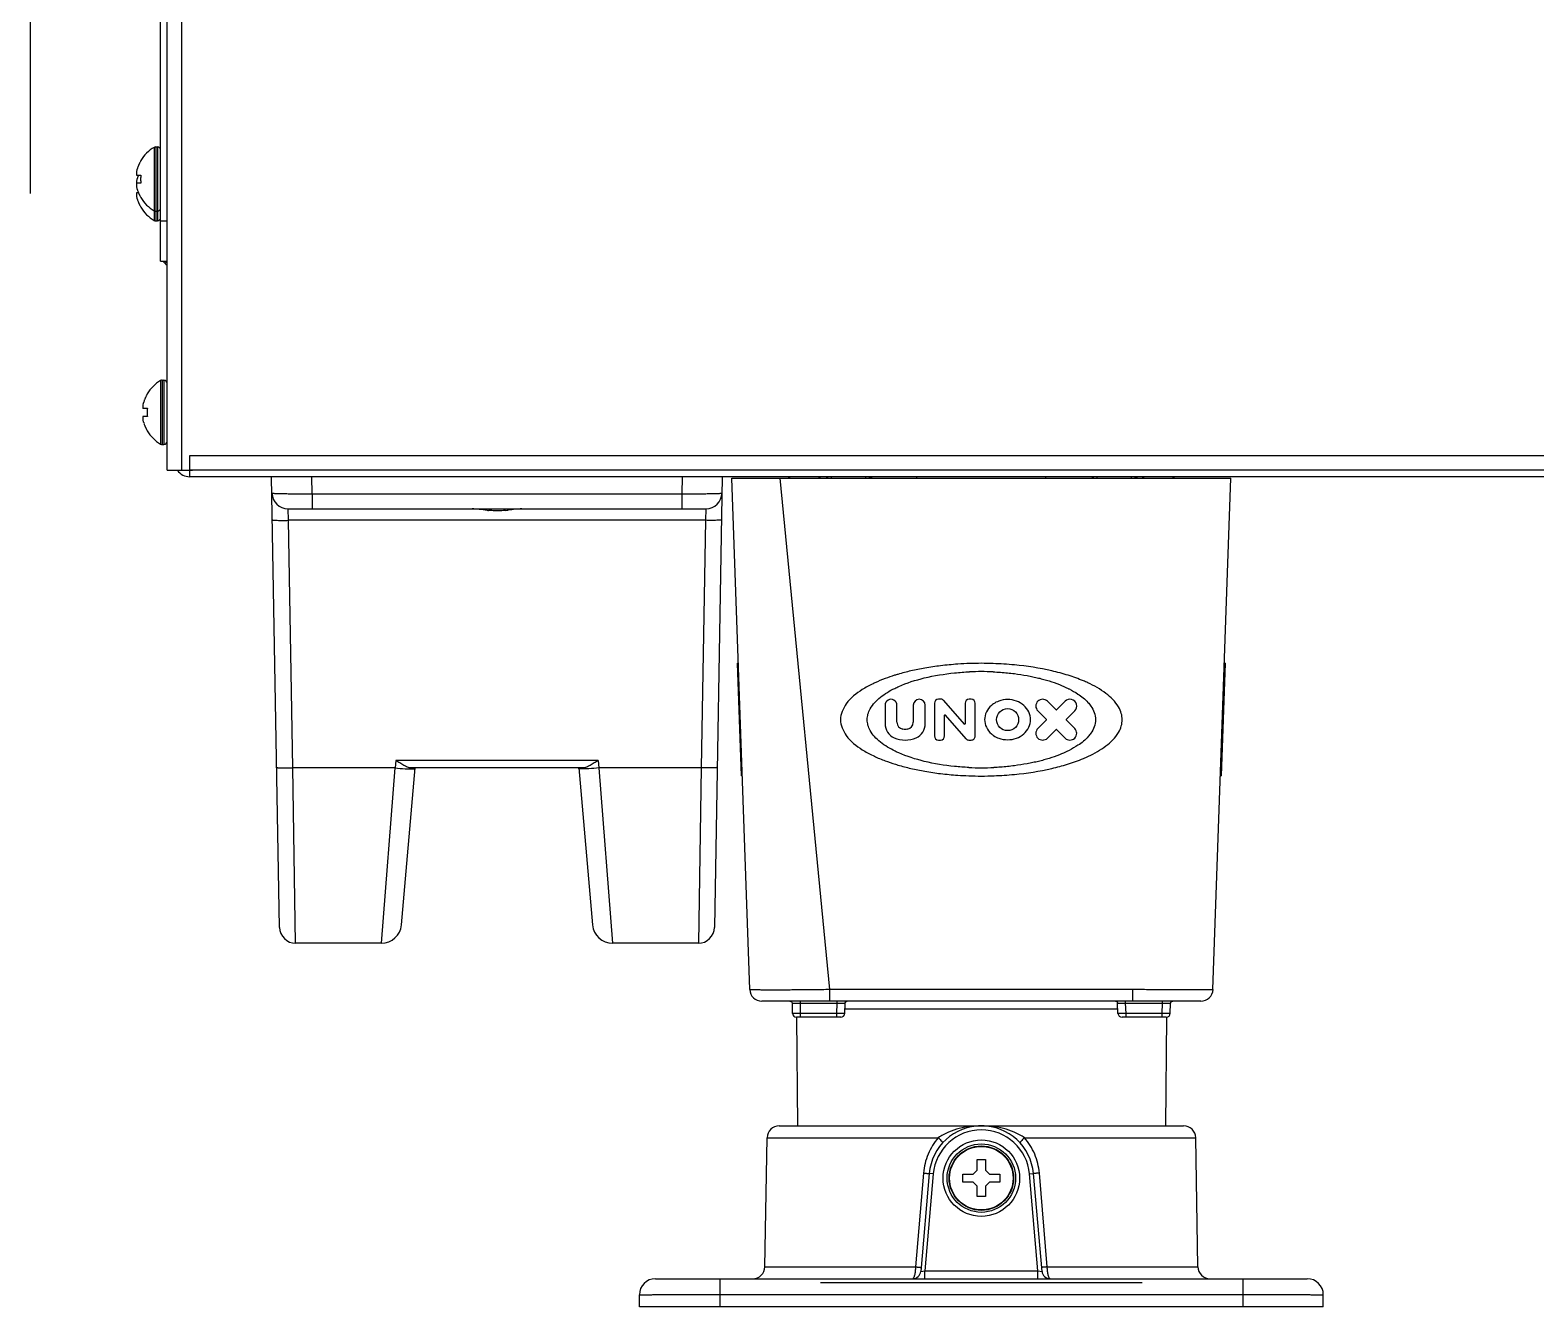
# Model space of a CAD drawing. Header units: millimetres. Extents: x -1538 to 3410, y -1646 to 2016.
# Drawn here: x 1180.1 to 1367.2, y -329.1 to -170.4 of the extents above; entities that cross this region are included whole.
import ezdxf

# ---------------------------------------------------------------- set-up
doc = ezdxf.new("R2010")
doc.units = ezdxf.units.MM
doc.header["$LTSCALE"] = 23.1
doc.layers.get('0').update_dxf_attribs({"linetype": 'CONTINUOUS'})

msp = doc.modelspace()

# ---------------------------------------------------------------- linework, layer by layer
at = {"linetype": 'Continuous'}
for p, q in [((1197.13, -225.14), (1197.13, 575.06)), ((1198.93, 562.41), (1198.93, -225.14)), ((1196.33, -199.14), (1196.33, 0.36)), ((1195.53, -185), (1195.53, -194.09)), ((1195.73, -184.94), (1195.73, -194.14)), ((1195.73, -184.94), (1195.93, -184.94)), ((1195.93, -184.94), (1195.93, -194.14)), ((1193.86, -186.64), (1193.89, -186.64)), ((1193.34, -188.44), (1193.89, -188.44)), ((1193.89, -189.44), (1193.34, -189.44)), ((1193.58, -190.64), (1193.34, -190.64)), ((1193.89, -191.24), (1193.86, -191.24)), ((1193.89, -192.44), (1193.86, -192.44)), ((1195.73, -192.94), (1195.93, -192.94)), ((1195.73, -194.14), (1195.93, -194.14)), ((1196.33, -194.14), (1197.13, -194.14)), ((1196.33, -199.14), (1197.13, -199.14)), ((1197.13, -199.14), (1196.86, -199.42)), ((1196.33, -214), (1196.33, -221.89)), ((1196.53, -213.94), (1196.53, -221.94)), ((1196.53, -213.94), (1196.73, -213.94)), ((1196.73, -213.94), (1196.73, -221.94)), ((1194.66, -215.64), (1194.69, -215.64)), ((1194.14, -217.44), (1194.69, -217.44)), ((1194.69, -218.44), (1194.14, -218.44)), ((1194.69, -220.24), (1194.66, -220.24)), ((1196.53, -221.94), (1196.73, -221.94)), ((1199.93, -223.34), (1199.93, -225.14)), ((1958.33, -223.34), (1199.93, -223.34)), ((1197.13, -225.14), (1199.93, -225.14)), ((1199.93, -225.14), (1199.93, -225.94)), ((1200.28, -225.14), (1199.93, -225.14)), ((1960.13, -225.94), (1199.93, -225.94)), ((1957.99, -225.14), (1200.28, -225.14)), ((1211.11, -281.98), (1210.13, -225.94)), ((1215.17, -228.05), (1215.13, -225.94)), ((1261.14, -225.94), (1261.1, -228.05)), ((1266.13, -225.94), (1265.16, -281.98)), ((1267.33, -226.14), (1329.33, -226.14)), ((1269.55, -289.7), (1267.33, -226.14)), ((1279.48, -289.7), (1273.34, -226.14)), ((1290.33, -226.14), (1290.33, -225.94)), ((1306.33, -226.14), (1306.33, -225.94)), ((1321.33, -226.15), (1321.33, -226.14)), ((1327.11, -289.7), (1329.33, -226.14)), ((1215.17, -228.05), (1215.17, -229.94)), ((1215.17, -228.05), (1261.1, -228.05)), ((1261.1, -228.05), (1261.1, -229.94)), ((1212.17, -229.94), (1237.1, -229.94)), ((1212.23, -231.36), (1212.17, -229.94)), ((1239.17, -229.94), (1264.1, -229.94)), ((1264.1, -229.94), (1264.04, -231.36)), ((1212.76, -262.15), (1212.23, -231.36)), ((1264.04, -231.36), (1212.23, -231.36)), ((1264.04, -231.36), (1263.5, -262.15)), ((1268.14, -249.14), (1268.04, -249.14)), ((1268.53, -263.14), (1268.04, -249.14)), ((1328.63, -249.14), (1328.14, -263.14)), ((1328.63, -249.14), (1328.53, -249.14)), ((1286.36, -254.35), (1286.36, -256.65)), ((1287.84, -256.47), (1287.84, -254.35)), ((1289.87, -254.35), (1289.87, -256.47)), ((1291.36, -256.65), (1291.36, -254.35)), ((1292.5, -254.11), (1292.5, -258.17)), ((1293.3, -253.61), (1293, -253.61)), ((1296.23, -256.71), (1293.68, -253.78)), ((1296.3, -254.11), (1296.3, -256.68)), ((1297.07, -253.61), (1296.81, -253.61)), ((1297.57, -258.17), (1297.57, -254.11)), ((1307.61, -254.92), (1306.55, -253.85)), ((1308.73, -253.85), (1307.67, -254.92)), ((1268.38, -256.14), (1268.28, -256.14)), ((1293.77, -258.17), (1293.77, -255.6)), ((1293.84, -255.57), (1296.39, -258.51)), ((1305.35, -255.05), (1306.41, -256.11)), ((1306.41, -256.17), (1305.35, -257.24)), ((1308.87, -256.11), (1309.93, -255.05)), ((1309.93, -257.24), (1308.87, -256.17)), ((1328.29, -256.14), (1328.39, -256.14)), ((1306.55, -258.43), (1307.61, -257.37)), ((1307.67, -257.37), (1308.73, -258.43)), ((1293, -258.68), (1293.26, -258.68)), ((1296.77, -258.68), (1297.07, -258.68)), ((1225.55, -261.2), (1225.47, -262.15)), ((1250.72, -261.2), (1225.55, -261.2)), ((1250.72, -261.2), (1250.8, -262.15)), ((1225.47, -262.15), (1212.76, -262.15)), ((1213.11, -283.94), (1212.76, -262.15)), ((1223.77, -283.94), (1225.47, -262.15)), ((1226.26, -281.66), (1227.97, -262.15)), ((1248.84, -262.15), (1227.43, -262.15)), ((1248.3, -262.15), (1250.01, -281.66)), ((1263.5, -262.15), (1250.8, -262.15)), ((1250.8, -262.15), (1252.5, -283.94)), ((1263.5, -262.15), (1263.16, -283.94)), ((1268.53, -263.14), (1268.63, -263.14)), ((1328.04, -263.14), (1328.14, -263.14)), ((1223.77, -283.94), (1213.11, -283.94)), ((1263.16, -283.94), (1252.5, -283.94)), ((1317.15, -289.7), (1279.48, -289.7)), ((1279.48, -291.14), (1279.48, -289.7)), ((1317.15, -291.14), (1317.15, -289.7)), ((1325.62, -291.14), (1271.05, -291.14)), ((1274.86, -292.65), (1274.84, -291.39)), ((1275.84, -291.39), (1275.84, -291.14)), ((1275.84, -291.39), (1280.41, -291.39)), ((1275.86, -292.65), (1275.84, -291.39)), ((1280.36, -292.65), (1280.41, -291.39)), ((1280.41, -291.39), (1280.41, -291.14)), ((1281.36, -292.66), (1281.41, -291.38)), ((1315.31, -292.66), (1315.26, -291.38)), ((1316.26, -291.39), (1316.26, -291.14)), ((1316.26, -291.39), (1320.83, -291.39)), ((1316.31, -292.65), (1316.26, -291.39)), ((1320.81, -292.65), (1320.83, -291.39)), ((1320.83, -291.39), (1320.83, -291.14)), ((1321.81, -292.65), (1321.83, -291.39)), ((1275.35, -293.14), (1275.47, -306.64)), ((1280.86, -293.14), (1275.36, -293.14)), ((1280.36, -292.65), (1275.86, -292.65)), ((1275.86, -293.14), (1275.86, -292.65)), ((1280.36, -293.14), (1280.36, -292.65)), ((1315.29, -292.13), (1281.38, -292.13)), ((1321.31, -293.14), (1315.81, -293.14)), ((1320.81, -292.65), (1316.31, -292.65)), ((1316.31, -293.14), (1316.31, -292.65)), ((1320.81, -293.14), (1320.81, -292.65)), ((1321.32, -293.14), (1321.2, -306.64)), ((1273.2, -306.64), (1323.47, -306.64)), ((1271.42, -324.17), (1271.7, -308.12)), ((1271.7, -308.12), (1292.98, -308.12)), ((1303.68, -308.12), (1324.97, -308.12)), ((1325.25, -324.17), (1324.97, -308.12)), ((1291.13, -312.51), (1290.15, -324.17)), ((1297.33, -312.64), (1297.83, -312.14)), ((1297.83, -310.84), (1298.83, -310.84)), ((1297.83, -312.14), (1297.83, -310.84)), ((1298.83, -310.84), (1298.83, -312.14)), ((1298.83, -312.14), (1299.33, -312.64)), ((1306.52, -324.17), (1305.54, -312.51)), ((1291.86, -312.58), (1290.8, -324.73)), ((1292.36, -312.62), (1291.31, -324.64)), ((1292.36, -312.62), (1291.86, -312.58)), ((1296.03, -312.64), (1297.33, -312.64)), ((1296.03, -313.64), (1296.03, -312.64)), ((1297.33, -313.64), (1296.03, -313.64)), ((1297.83, -314.14), (1297.33, -313.64)), ((1297.83, -315.44), (1297.83, -314.14)), ((1299.33, -313.64), (1298.83, -314.14)), ((1298.83, -314.14), (1298.83, -315.44)), ((1299.33, -312.64), (1300.63, -312.64)), ((1300.63, -313.64), (1299.33, -313.64)), ((1300.63, -312.64), (1300.63, -313.64)), ((1304.31, -312.62), (1304.81, -312.58)), ((1305.36, -324.64), (1304.31, -312.62)), ((1305.87, -324.73), (1304.81, -312.58)), ((1298.83, -315.44), (1297.83, -315.44)), ((1271.42, -324.17), (1290.15, -324.17)), ((1290.8, -324.73), (1291.31, -324.64)), ((1291.31, -324.64), (1305.36, -324.64)), ((1291.31, -325.64), (1291.31, -324.64)), ((1305.36, -325.64), (1305.36, -324.64)), ((1305.36, -324.64), (1305.87, -324.73)), ((1306.52, -324.17), (1325.25, -324.17)), ((1257.83, -325.64), (1338.83, -325.64)), ((1265.83, -325.64), (1265.83, -329.14)), ((1318.33, -326.14), (1278.33, -326.14)), ((1330.83, -325.64), (1330.83, -329.14)), ((1255.83, -329.14), (1255.83, -327.64)), ((1340.83, -329.14), (1255.83, -329.14)), ((1265.83, -327.61), (1330.83, -327.61)), ((1340.83, -329.14), (1340.83, -327.64))]:
    msp.add_line(p, q, dxfattribs=at)
at = {"color": 1}
msp.add_line((1180.11, -90.73), (1180.11, -190.73), dxfattribs=at)
at = {"linetype": 'Continuous'}
for points in [[(1237.1, -229.94), (1237.34, -229.94), (1237.89, -229.94), (1238.13, -229.94)], [(1238.13, -229.94), (1238.36, -229.94), (1238.9, -229.94), (1239.17, -229.94)], [(1281.41, -291.38), (1281.42, -291.33), (1281.47, -291.23), (1281.56, -291.17), (1281.66, -291.14)], [(1315.01, -291.14), (1315.11, -291.17), (1315.2, -291.23), (1315.25, -291.33), (1315.26, -291.38)]]:
    msp.add_lwpolyline(points, dxfattribs=at)
for centre, radius in [((1301.59, -256.14), 1.37), ((1298.33, -313.14), 4.75), ((1298.33, -313.14), 4.25), ((1298.33, -313.14), 4), ((1298.33, -313.14), 3.95)]:
    msp.add_circle(centre, radius, dxfattribs=at)
for centre, radius, start, end in [((1197.95, -189.14), 4.8, 120.3012, 148.5421), ((1195.73, -185.34), 0.4, 90, 120.3012), ((1195.93, -185.34), 0.4, 0, 90), ((1197.93, -189.12), 4.74, 154.4598, 155.4278), ((1197.93, -189.12), 4.74, 153.3188, 154.4598), ((1197.94, -189.13), 4.75, 151.9926, 153.3187), ((1197.94, -189.13), 4.75, 151.0316, 151.9926), ((1197.94, -189.13), 4.75, 148.4659, 151.0313), ((1195.28, -188.19), 1.96, 176.9771, 178.0037), ((1195.28, -188.19), 1.95, 178.0037, 179.0738), ((1195.27, -188.19), 1.95, 179.0741, 180.1995), ((1195.27, -188.19), 1.95, 180.1995, 181.1541), ((1195.28, -188.19), 1.95, 181.1545, 182.3767), ((1195.28, -188.19), 1.96, 182.3765, 183.2159), ((1195.33, -188.2), 2.01, 172.7256, 174.8598), ((1195.3, -188.2), 1.98, 174.8627, 175.7144), ((1195.29, -188.19), 1.97, 175.714, 176.9766), ((1195.29, -188.19), 1.97, 183.2167, 184.6016), ((1195.31, -188.19), 1.98, 184.6009, 185.2558), ((1195.33, -188.19), 2.01, 185.2585, 187.2741), ((1197.83, -189.09), 4.64, 163.6036, 165.6824), ((1197.83, -190.29), 4.64, 163.6036, 165.6824), ((1197.86, -189.1), 4.67, 162.6228, 163.6051), ((1197.86, -190.3), 4.67, 162.6228, 163.6051), ((1197.88, -189.1), 4.68, 161.535, 162.6227), ((1197.88, -190.3), 4.68, 161.535, 162.6227), ((1197.9, -189.11), 4.7, 159.4813, 161.5344), ((1197.9, -190.31), 4.7, 159.4813, 161.5344), ((1197.91, -189.11), 4.72, 158.9977, 159.4819), ((1197.91, -190.31), 4.72, 158.9977, 159.4819), ((1197.91, -189.12), 4.72, 157.4524, 158.9975), ((1197.91, -190.32), 4.72, 157.4524, 158.9975), ((1197.92, -189.12), 4.73, 156.6826, 157.4526), ((1197.92, -190.32), 4.73, 156.631, 157.4526), ((1197.92, -189.12), 4.73, 155.4278, 156.6825), ((1197.64, -188.94), 3.79, 172.4013, 179.9911), ((1197.64, -188.94), 3.79, 180.0089, 187.5987), ((1195.28, -189.39), 1.96, 176.9771, 178.0037), ((1195.28, -189.39), 1.95, 178.0037, 179.0738), ((1195.27, -189.39), 1.95, 179.0741, 180.1995), ((1195.27, -189.39), 1.95, 180.1995, 181.1541), ((1195.27, -189.39), 1.95, 181.1541, 181.4862), ((1195.28, -189.39), 1.96, 181.4864, 182.3765), ((1195.28, -189.39), 1.96, 182.3766, 183.2847), ((1195.28, -189.69), 1.96, 176.7841, 177.6235), ((1195.28, -189.69), 1.96, 177.6234, 178.8455), ((1195.27, -189.69), 1.95, 178.8459, 180.9258), ((1195.28, -189.69), 1.95, 180.9261, 181.9964), ((1195.28, -189.69), 1.96, 181.9964, 183.0228), ((1195.28, -190.89), 1.96, 176.7841, 177.6235), ((1195.28, -190.89), 1.96, 177.6234, 178.8455), ((1195.27, -190.89), 1.95, 178.8459, 180.9258), ((1195.33, -189.4), 2.01, 172.7256, 174.8598), ((1195.3, -189.4), 1.98, 174.8627, 175.7144), ((1195.29, -189.39), 1.97, 175.714, 176.9766), ((1195.33, -189.7), 2.01, 172.7259, 174.7415), ((1195.31, -189.7), 1.98, 174.7442, 175.3991), ((1195.29, -189.69), 1.97, 175.3984, 176.7833), ((1195.29, -189.69), 1.97, 183.0233, 184.286), ((1195.3, -189.69), 1.98, 184.2856, 185.1372), ((1195.33, -189.69), 2.01, 185.1401, 187.2744), ((1195.33, -190.9), 2.01, 172.7259, 174.7415), ((1195.31, -190.9), 1.98, 174.7442, 175.3991), ((1195.29, -190.89), 1.97, 175.3984, 176.7833), ((1197.83, -188.8), 4.64, 194.3176, 196.3964), ((1197.86, -188.79), 4.67, 196.3949, 197.3772), ((1197.88, -188.78), 4.68, 197.3773, 198.465), ((1197.9, -188.78), 4.7, 198.4656, 200.5187), ((1197.91, -188.77), 4.72, 200.5181, 201.0023), ((1197.91, -188.77), 4.72, 201.0025, 202.5476), ((1197.92, -188.77), 4.73, 202.5474, 203.3174), ((1197.92, -188.77), 4.73, 203.3175, 204.5722), ((1197.93, -188.76), 4.74, 204.5722, 205.5402), ((1197.93, -188.76), 4.74, 205.5402, 206.6812), ((1195.28, -190.89), 1.95, 180.9261, 181.9964), ((1195.28, -190.89), 1.96, 181.9964, 183.0228), ((1195.29, -190.89), 1.97, 183.0233, 184.286), ((1195.3, -190.89), 1.98, 184.2856, 185.1372), ((1195.33, -190.89), 2.01, 185.1401, 187.2744), ((1197.83, -190), 4.64, 194.3176, 196.3964), ((1197.86, -189.99), 4.67, 196.3949, 197.3772), ((1197.88, -189.98), 4.68, 197.3773, 198.465), ((1197.9, -189.98), 4.7, 198.4656, 200.5187), ((1197.91, -189.97), 4.72, 200.5181, 201.0023), ((1197.91, -189.97), 4.72, 201.0025, 202.5476), ((1197.92, -189.97), 4.73, 202.5474, 203.3174), ((1197.92, -189.97), 4.73, 203.3175, 204.5722), ((1197.93, -189.96), 4.74, 204.5722, 205.5402), ((1197.93, -189.96), 4.74, 205.5402, 206.6812), ((1197.94, -188.76), 4.75, 206.6813, 208.0074), ((1197.94, -189.96), 4.75, 206.6813, 208.0074), ((1197.94, -188.76), 4.75, 208.0074, 208.9684), ((1197.94, -189.96), 4.75, 208.0074, 208.9684), ((1197.94, -188.76), 4.75, 208.9687, 211.5341), ((1197.94, -189.96), 4.75, 208.9687, 211.5341), ((1197.95, -188.74), 4.8, 211.4579, 239.6988), ((1197.95, -189.94), 4.8, 211.4579, 239.6988), ((1195.93, -192.54), 0.4, 270, 360), ((1195.73, -192.54), 0.4, 239.6988, 270), ((1195.73, -193.74), 0.4, 239.6988, 270), ((1195.93, -193.74), 0.4, 270, 360), ((1198.13, -198.14), 1.8, 213.7945, 236.2055), ((1198.75, -218.14), 4.8, 120.3012, 148.5421), ((1196.53, -214.34), 0.4, 90, 120.3012), ((1196.73, -214.34), 0.4, 0, 90), ((1196.13, -217.2), 2.01, 172.7256, 174.8598), ((1196.1, -217.2), 1.98, 174.8627, 175.7144), ((1196.09, -217.19), 1.97, 175.714, 176.9766), ((1198.63, -218.09), 4.64, 163.6036, 165.6824), ((1198.66, -218.1), 4.67, 162.6228, 163.6051), ((1198.68, -218.1), 4.68, 161.535, 162.6227), ((1198.7, -218.11), 4.7, 159.4813, 161.5344), ((1198.71, -218.11), 4.72, 158.9977, 159.4819), ((1198.71, -218.12), 4.72, 157.4524, 158.9975), ((1198.72, -218.12), 4.73, 156.6826, 157.4526), ((1198.72, -218.12), 4.73, 155.4278, 156.6825), ((1198.73, -218.12), 4.74, 154.4598, 155.4278), ((1198.73, -218.12), 4.74, 153.3188, 154.4598), ((1198.74, -218.13), 4.75, 151.9926, 153.3187), ((1198.74, -218.13), 4.75, 151.0316, 151.9926), ((1198.74, -218.13), 4.75, 148.4659, 151.0313), ((1196.08, -217.19), 1.96, 176.9771, 178.0037), ((1196.08, -217.19), 1.95, 178.0037, 179.0738), ((1196.07, -217.19), 1.95, 179.0741, 180.1995), ((1196.07, -217.19), 1.95, 180.1995, 181.1541), ((1196.08, -217.19), 1.95, 181.1545, 182.3767), ((1196.08, -217.19), 1.96, 182.3765, 183.2159), ((1196.08, -218.69), 1.96, 176.7841, 177.6235), ((1196.08, -218.69), 1.96, 177.6234, 178.8455), ((1196.07, -218.69), 1.95, 178.8459, 180.9258), ((1196.08, -218.69), 1.95, 180.9261, 181.9964), ((1196.08, -218.69), 1.96, 181.9964, 183.0228), ((1196.09, -217.19), 1.97, 183.2167, 184.6016), ((1196.11, -217.19), 1.98, 184.6009, 185.2558), ((1196.13, -217.19), 2.01, 185.2585, 187.2741), ((1196.13, -218.7), 2.01, 172.7259, 174.7415), ((1196.11, -218.7), 1.98, 174.7442, 175.3991), ((1196.09, -218.69), 1.97, 175.3984, 176.7833), ((1196.09, -218.69), 1.97, 183.0233, 184.286), ((1196.1, -218.69), 1.98, 184.2856, 185.1372), ((1196.13, -218.69), 2.01, 185.1401, 187.2744), ((1198.63, -217.8), 4.64, 194.3176, 196.3964), ((1198.44, -217.94), 3.79, 172.4013, 179.9911), ((1198.44, -217.94), 3.79, 180.0089, 187.5987), ((1198.66, -217.79), 4.67, 196.3949, 197.3772), ((1198.68, -217.78), 4.68, 197.3773, 198.465), ((1198.7, -217.78), 4.7, 198.4656, 200.5187), ((1198.71, -217.77), 4.72, 200.5181, 201.0023), ((1198.71, -217.77), 4.72, 201.0025, 202.5476), ((1198.72, -217.77), 4.73, 202.5474, 203.3174), ((1198.72, -217.77), 4.73, 203.3175, 204.5722), ((1198.73, -217.76), 4.74, 204.5722, 205.5402), ((1198.73, -217.76), 4.74, 205.5402, 206.6812), ((1198.74, -217.76), 4.75, 206.6813, 208.0074), ((1198.74, -217.76), 4.75, 208.0074, 208.9684), ((1198.74, -217.76), 4.75, 208.9687, 211.5341), ((1198.75, -217.74), 4.8, 211.4579, 239.6988), ((1196.53, -221.54), 0.4, 239.6988, 270), ((1196.73, -221.54), 0.4, 270, 360), ((1199.93, -224.14), 1.8, 213.7972, 270), ((1200.28, -222.4), 2.74, 262.7099, 269.9693), ((1274.13, -225.54), 0.6, 270, 317.8047), ((1278.53, -225.54), 0.6, 222.1953, 270), ((1278.83, -225.64), 0.5, 280.9029, 322.4283), ((1284.83, -225.64), 0.5, 217.5717, 259.0971), ((1311.83, -225.64), 0.5, 280.9029, 322.4283), ((1317.83, -225.64), 0.5, 217.5717, 259.0971), ((1318.13, -225.54), 0.6, 270, 317.8047), ((1322.53, -225.54), 0.6, 222.1953, 270), ((1212.17, -227.94), 2, 181, 269.9997), ((1264.1, -227.94), 2, 270, 359.0015), ((1238.66, -212.5), 17.7, 264.3054, 264.9034), ((1237.43, -210.55), 19.66, 275.1321, 276.138), ((1298.33, -283.75), 33.58, 87.5041, 92.4884), ((1298.34, -292.92), 43.78, 88.1051, 91.9045), ((1287.1, -254.35), 0.74, 0, 180.0001), ((1290.61, -254.35), 0.74, 0, 180), ((1293, -254.11), 0.508, 90, 180), ((1293.3, -254.11), 0.508, 41, 90), ((1296.81, -254.11), 0.508, 90, 180), ((1297.07, -254.11), 0.508, 0, 90), ((1305.95, -254.45), 0.846, 45, 225), ((1309.33, -254.45), 0.846, 315, 135.0003), ((1293.81, -255.6), 0.0423, 41, 180), ((1306.38, -256.14), 0.0423, 315, 44.9987), ((1307.64, -254.89), 0.0423, 225, 315), ((1308.9, -256.14), 0.0423, 135, 224.9987), ((1288.27, -256.65), 1.9, 180, 246.4218), ((1288.69, -256.47), 0.846, 180, 262.3377), ((1288.86, -255.21), 2.11, 262.3377, 277.6624), ((1289.03, -256.47), 0.846, 277.6627, 360), ((1289.45, -256.65), 1.9, 293.5782, 360), ((1293, -258.17), 0.508, 180.0003, 270), ((1293.26, -258.17), 0.508, 270, 360), ((1296.26, -256.68), 0.0423, 220.9989, 360), ((1297.07, -258.17), 0.508, 270, 0.0001), ((1305.95, -257.84), 0.846, 135, 315), ((1307.64, -257.4), 0.0423, 45, 135), ((1309.33, -257.84), 0.846, 225.0006, 45), ((1288.86, -255.3), 3.38, 246.4218, 293.5782), ((1296.77, -258.17), 0.508, 221, 270), ((1298.34, -219.39), 43.76, 267.9356, 272.0555), ((1298.33, -228.56), 33.57, 267.3327, 272.6739), ((1213.11, -281.94), 2, 181, 270), ((1223.77, -281.44), 2.5, 270, 355), ((1252.5, -281.44), 2.5, 185, 270), ((1263.16, -281.94), 2, 270, 359), ((1271.05, -289.64), 1.5, 182, 269.9994), ((1325.62, -289.64), 1.5, 270, 358), ((1274.34, -292.14), 1, 62.1385, 90), ((1274.59, -291.39), 0.25, 1.0003, 90.0181), ((1322.08, -291.39), 0.25, 89.9879, 178.9997), ((1322.33, -292.14), 1, 90, 117.8615), ((1275.36, -292.64), 0.5, 181, 269.998), ((1280.86, -292.64), 0.5, 270, 357.587), ((1315.81, -292.64), 0.5, 182.4136, 270), ((1321.31, -292.64), 0.5, 270.0028, 359), ((1273.2, -308.14), 1.5, 90, 179), ((1298.33, -313.14), 6.5, 5, 175), ((1323.47, -308.14), 1.5, 1, 90), ((1298.33, -313.14), 6, 5, 175), ((1269.92, -324.14), 1.5, 270, 359), ((1289.8, -324.64), 1, 269.9995, 355), ((1306.87, -324.64), 1, 185, 270), ((1326.75, -324.14), 1.5, 181, 270), ((1257.83, -327.64), 2, 90.0002, 180), ((1338.83, -327.64), 2, 0, 90)]:
    msp.add_arc(centre, radius, start, end, dxfattribs=at)
for points, knots in [([(1278.93, -226.14), (1279, -226.14), (1279.09, -226.12), (1279.16, -226.08), (1279.18, -226.07)], [0, 0, 0, 0, 0.747635, 1, 1, 1, 1]), ([(1279.65, -225.94), (1279.66, -225.96), (1279.69, -226.02), (1279.71, -226.09), (1279.73, -226.14)], [0, 0, 0, 0, 0.238168, 1, 1, 1, 1]), ([(1283.94, -226.14), (1283.94, -226.12), (1283.97, -226.06), (1283.99, -225.99), (1284.02, -225.94)], [0, 0, 0, 0, 0.261194, 1, 1, 1, 1]), ([(1284.55, -226.11), (1284.49, -226.08), (1284.42, -226.03), (1284.37, -225.97), (1284.35, -225.95)], [0, 0, 0, 0, 0.747479, 1, 1, 1, 1]), ([(1312.12, -226.11), (1312.17, -226.08), (1312.25, -226.03), (1312.3, -225.97), (1312.31, -225.95)], [0, 0, 0, 0, 0.74748, 1, 1, 1, 1]), ([(1312.65, -225.94), (1312.66, -225.96), (1312.69, -226.02), (1312.71, -226.09), (1312.73, -226.14)], [0, 0, 0, 0, 0.238168, 1, 1, 1, 1]), ([(1316.94, -226.14), (1316.94, -226.12), (1316.97, -226.06), (1316.99, -225.99), (1317.02, -225.94)], [0, 0, 0, 0, 0.261194, 1, 1, 1, 1]), ([(1317.74, -226.14), (1317.67, -226.14), (1317.58, -226.12), (1317.5, -226.08), (1317.48, -226.07)], [0, 0, 0, 0, 0.747634, 1, 1, 1, 1]), ([(1210.17, -227.98), (1210.17, -227.98), (1210.18, -227.99), (1210.2, -227.99), (1210.23, -227.99), (1210.27, -228), (1210.32, -228), (1210.42, -228.01), (1210.57, -228.02), (1210.77, -228.02), (1211.03, -228.03), (1211.32, -228.04), (1211.64, -228.04), (1212.01, -228.05), (1212.55, -228.05), (1213.28, -228.05), (1214.2, -228.05), (1214.84, -228.05), (1215.17, -228.05)], [0, 0, 0, 0, 0.001591, 0.005349, 0.011439, 0.019882, 0.030674, 0.04379, 0.076864, 0.118814, 0.169231, 0.227646, 0.293487, 0.366136, 0.444885, 0.617619, 0.805058, 1, 1, 1, 1]), ([(1261.1, -228.05), (1261.43, -228.05), (1262.06, -228.05), (1262.99, -228.05), (1263.72, -228.05), (1264.26, -228.05), (1264.62, -228.04), (1264.95, -228.04), (1265.24, -228.03), (1265.49, -228.02), (1265.7, -228.02), (1265.85, -228.01), (1265.94, -228), (1266, -228), (1266.04, -227.99), (1266.07, -227.99), (1266.09, -227.99), (1266.1, -227.98), (1266.1, -227.98)], [0, 0, 0, 0, 0.194942, 0.382381, 0.555115, 0.633864, 0.706513, 0.772354, 0.830769, 0.881186, 0.923136, 0.95621, 0.969326, 0.980118, 0.988561, 0.994651, 0.998409, 1, 1, 1, 1]), ([(1236.9, -230.11), (1236.58, -230.08), (1235.96, -230), (1235.33, -229.94), (1235.03, -229.94)], [0, 0, 0, 0, 0.516237, 1, 1, 1, 1]), ([(1238.13, -230.18), (1238.05, -230.18), (1237.7, -230.18), (1237.35, -230.15), (1237.09, -230.13)], [0, 0, 0, 0, 0.251003, 1, 1, 1, 1]), ([(1237.1, -229.94), (1237.19, -229.94), (1237.53, -229.94), (1237.87, -229.94), (1238.13, -229.94)], [0, 0, 0, 0, 0.245786, 1, 1, 1, 1]), ([(1238.13, -229.94), (1238.22, -229.94), (1238.57, -229.94), (1238.91, -229.94), (1239.17, -229.94)], [0, 0, 0, 0, 0.252922, 1, 1, 1, 1]), ([(1239.18, -230.13), (1239.1, -230.14), (1238.75, -230.17), (1238.4, -230.18), (1238.13, -230.18)], [0, 0, 0, 0, 0.248628, 1, 1, 1, 1]), ([(1241.24, -229.94), (1240.96, -229.94), (1240.39, -229.99), (1239.82, -230.07), (1239.53, -230.1)], [0, 0, 0, 0, 0.484316, 1, 1, 1, 1]), ([(1210.23, -231.3), (1210.23, -231.3), (1210.24, -231.31), (1210.27, -231.32), (1210.32, -231.33), (1210.42, -231.34), (1210.59, -231.35), (1210.83, -231.36), (1211.13, -231.37), (1211.47, -231.37), (1211.84, -231.37), (1212.1, -231.37), (1212.23, -231.36)], [0, 0, 0, 0, 0.007006, 0.022204, 0.046421, 0.079673, 0.172048, 0.29607, 0.446952, 0.619035, 0.805969, 1, 1, 1, 1]), ([(1266.04, -231.3), (1266.04, -231.3), (1266.02, -231.31), (1266, -231.32), (1265.95, -231.33), (1265.85, -231.34), (1265.68, -231.35), (1265.44, -231.36), (1265.14, -231.37), (1264.8, -231.37), (1264.43, -231.37), (1264.17, -231.37), (1264.04, -231.36)], [0, 0, 0, 0, 0.007006, 0.022204, 0.046421, 0.079673, 0.172048, 0.29607, 0.446952, 0.619035, 0.805969, 1, 1, 1, 1]), ([(1287.55, -250.63), (1287.15, -250.76), (1286.32, -251.04), (1285.52, -251.37), (1285.11, -251.56)], [0, 0, 0, 0, 0.48085, 1, 1, 1, 1]), ([(1296.88, -249.17), (1296.39, -249.18), (1295.18, -249.25), (1293.32, -249.42), (1291.67, -249.66), (1290.44, -249.89), (1289.59, -250.08), (1288.76, -250.28), (1288.09, -250.47), (1287.68, -250.59), (1287.55, -250.63)], [0, 0, 0, 0, 0.157659, 0.382572, 0.58963, 0.685921, 0.777243, 0.866283, 0.955457, 1, 1, 1, 1]), ([(1287.56, -252.25), (1287.73, -252.17), (1288.91, -251.62), (1291.37, -250.84), (1294.36, -250.36), (1296.25, -250.22), (1296.87, -250.19)], [0, 0, 0, 0, 0.057408, 0.407118, 0.80488, 1, 1, 1, 1]), ([(1309.12, -250.63), (1308.45, -250.42), (1306.25, -249.84), (1303.12, -249.35), (1300.67, -249.2), (1299.79, -249.17)], [0, 0, 0, 0, 0.222615, 0.719095, 1, 1, 1, 1]), ([(1299.79, -250.19), (1300.1, -250.21), (1300.99, -250.26), (1302.4, -250.4), (1303.73, -250.6), (1304.73, -250.8), (1305.42, -250.96), (1306.09, -251.13), (1306.97, -251.39), (1307.98, -251.74), (1308.76, -252.08), (1309.11, -252.25)], [0, 0, 0, 0, 0.096488, 0.276509, 0.442355, 0.519536, 0.592779, 0.664239, 0.735865, 0.878106, 1, 1, 1, 1]), ([(1311.56, -251.56), (1311.38, -251.47), (1310.58, -251.13), (1309.76, -250.83), (1309.12, -250.63)], [0, 0, 0, 0, 0.227638, 1, 1, 1, 1]), ([(1285.11, -251.56), (1285.03, -251.6), (1284.49, -251.85), (1283.19, -252.56), (1281.51, -253.87), (1280.83, -255.45), (1280.83, -256.14)], [0, 0, 0, 0, 0.04125, 0.275012, 0.678544, 1, 1, 1, 1]), ([(1285.09, -254.01), (1285.3, -253.77), (1286.06, -253.08), (1286.94, -252.56), (1287.56, -252.25)], [0, 0, 0, 0, 0.313765, 1, 1, 1, 1]), ([(1309.11, -252.25), (1309.15, -252.28), (1309.57, -252.49), (1310.45, -252.99), (1311.22, -253.59), (1311.58, -254)], [0, 0, 0, 0, 0.051563, 0.465079, 1, 1, 1, 1]), ([(1315.83, -256.14), (1315.83, -255.88), (1315.75, -255.32), (1315.21, -254.1), (1313.78, -252.72), (1312.35, -251.92), (1311.56, -251.56)], [0, 0, 0, 0, 0.1198, 0.254861, 0.60223, 1, 1, 1, 1]), ([(1284.15, -256.14), (1284.15, -255.92), (1284.22, -255.44), (1284.53, -254.7), (1284.87, -254.25), (1285.09, -254.01)], [0, 0, 0, 0, 0.282762, 0.599317, 1, 1, 1, 1]), ([(1299.83, -254.18), (1299.74, -254.24), (1299.38, -254.52), (1298.89, -255.14), (1298.74, -255.82), (1298.74, -256.14)], [0, 0, 0, 0, 0.13782, 0.577461, 1, 1, 1, 1]), ([(1304.45, -256.14), (1304.45, -255.82), (1304.29, -255.14), (1303.64, -254.31), (1302.69, -253.77), (1301.59, -253.58), (1300.6, -253.75), (1300.03, -254.04), (1299.83, -254.18)], [0, 0, 0, 0, 0.162094, 0.330751, 0.508275, 0.691811, 0.875347, 1, 1, 1, 1]), ([(1311.58, -254), (1311.71, -254.14), (1312.2, -254.76), (1312.51, -255.55), (1312.51, -256.14)], [0, 0, 0, 0, 0.241033, 1, 1, 1, 1]), ([(1280.83, -256.14), (1280.83, -256.84), (1281.51, -258.42), (1283.19, -259.72), (1284.46, -260.42), (1284.98, -260.67), (1285.03, -260.69)], [0, 0, 0, 0, 0.325823, 0.734844, 0.971786, 1, 1, 1, 1]), ([(1285.05, -258.24), (1284.85, -258.01), (1284.52, -257.57), (1284.22, -256.84), (1284.15, -256.37), (1284.15, -256.14)], [0, 0, 0, 0, 0.386646, 0.710619, 1, 1, 1, 1]), ([(1298.74, -256.14), (1298.74, -256.47), (1298.89, -257.14), (1299.39, -257.78), (1299.76, -258.06), (1299.86, -258.13)], [0, 0, 0, 0, 0.414827, 0.846454, 1, 1, 1, 1]), ([(1299.86, -258.13), (1300.06, -258.26), (1300.61, -258.54), (1301.59, -258.7), (1302.69, -258.51), (1303.64, -257.97), (1304.29, -257.14), (1304.45, -256.47), (1304.45, -256.14)], [0, 0, 0, 0, 0.11837, 0.303224, 0.488077, 0.666875, 0.836743, 1, 1, 1, 1]), ([(1312.51, -256.14), (1312.51, -256.74), (1312.21, -257.5), (1311.73, -258.12), (1311.62, -258.24)], [0, 0, 0, 0, 0.777282, 1, 1, 1, 1]), ([(1311.64, -260.69), (1312.4, -260.34), (1313.8, -259.55), (1315.21, -258.19), (1315.75, -256.97), (1315.83, -256.41), (1315.83, -256.14)], [0, 0, 0, 0, 0.38951, 0.741645, 0.87856, 1, 1, 1, 1]), ([(1287.63, -260.07), (1286.98, -259.75), (1286.07, -259.22), (1285.27, -258.49), (1285.05, -258.24)], [0, 0, 0, 0, 0.682017, 1, 1, 1, 1]), ([(1296.77, -262.09), (1296.18, -262.06), (1294.32, -261.92), (1291.37, -261.45), (1288.93, -260.67), (1287.77, -260.14), (1287.63, -260.07)], [0, 0, 0, 0, 0.187834, 0.593214, 0.949621, 1, 1, 1, 1]), ([(1309.04, -260.07), (1308.71, -260.23), (1307.96, -260.55), (1306.97, -260.9), (1306.09, -261.16), (1305.42, -261.33), (1304.73, -261.49), (1303.73, -261.68), (1302.4, -261.89), (1301.02, -262.03), (1300.17, -262.08), (1299.9, -262.09)], [0, 0, 0, 0, 0.116158, 0.261112, 0.334104, 0.406927, 0.481566, 0.560219, 0.729227, 0.912681, 1, 1, 1, 1]), ([(1311.62, -258.24), (1311.25, -258.67), (1310.47, -259.28), (1309.55, -259.81), (1309.11, -260.03), (1309.04, -260.07)], [0, 0, 0, 0, 0.530253, 0.926618, 1, 1, 1, 1]), ([(1227.43, -262.15), (1227.36, -262.15), (1227.22, -262.12), (1226.92, -262.02), (1226.53, -261.82), (1226.05, -261.53), (1225.72, -261.31), (1225.55, -261.2)], [0, 0, 0, 0, 0.094575, 0.201843, 0.446591, 0.71721, 1, 1, 1, 1]), ([(1250.72, -261.2), (1250.55, -261.31), (1250.22, -261.53), (1249.74, -261.82), (1249.35, -262.02), (1249.05, -262.12), (1248.9, -262.15), (1248.84, -262.15)], [0, 0, 0, 0, 0.28279, 0.55341, 0.798158, 0.905425, 1, 1, 1, 1]), ([(1285.03, -260.69), (1285.47, -260.9), (1286.33, -261.25), (1287.21, -261.55), (1287.64, -261.69)], [0, 0, 0, 0, 0.515491, 1, 1, 1, 1]), ([(1287.64, -261.69), (1287.75, -261.72), (1288.12, -261.83), (1288.76, -262.01), (1289.59, -262.21), (1290.44, -262.4), (1291.67, -262.63), (1293.32, -262.87), (1295.14, -263.04), (1296.3, -263.1), (1296.76, -263.12)], [0, 0, 0, 0, 0.034698, 0.126018, 0.217202, 0.310723, 0.409331, 0.621374, 0.851702, 1, 1, 1, 1]), ([(1299.91, -263.12), (1300.75, -263.08), (1303.16, -262.93), (1306.22, -262.46), (1308.39, -261.88), (1309.03, -261.69)], [0, 0, 0, 0, 0.274518, 0.782934, 1, 1, 1, 1]), ([(1309.03, -261.69), (1309.7, -261.48), (1310.58, -261.16), (1311.43, -260.79), (1311.64, -260.69)], [0, 0, 0, 0, 0.755976, 1, 1, 1, 1]), ([(1210.76, -262.08), (1210.76, -262.08), (1210.78, -262.09), (1210.81, -262.1), (1210.86, -262.11), (1210.96, -262.12), (1211.12, -262.13), (1211.37, -262.14), (1211.67, -262.15), (1212.01, -262.15), (1212.38, -262.15), (1212.63, -262.15), (1212.76, -262.15)], [0, 0, 0, 0, 0.007006, 0.022204, 0.046421, 0.079673, 0.172048, 0.29607, 0.446952, 0.619035, 0.805969, 1, 1, 1, 1]), ([(1225.47, -262.15), (1225.88, -262.18), (1226.47, -262.23), (1227.19, -262.26), (1227.49, -262.27), (1227.62, -262.27)], [0, 0, 0, 0, 0.577325, 0.816373, 1, 1, 1, 1]), ([(1227.62, -262.27), (1227.65, -262.27), (1227.73, -262.27), (1227.81, -262.27), (1227.87, -262.26)], [0, 0, 0, 0, 0.307707, 1, 1, 1, 1]), ([(1227.87, -262.26), (1227.89, -262.26), (1227.92, -262.25), (1227.95, -262.24), (1227.96, -262.24), (1227.96, -262.23)], [0, 0, 0, 0, 0.700082, 0.892948, 1, 1, 1, 1]), ([(1248.4, -262.26), (1248.37, -262.26), (1248.35, -262.25), (1248.32, -262.24), (1248.31, -262.24), (1248.31, -262.23)], [0, 0, 0, 0, 0.700082, 0.892948, 1, 1, 1, 1]), ([(1248.65, -262.27), (1248.62, -262.27), (1248.54, -262.27), (1248.45, -262.27), (1248.4, -262.26)], [0, 0, 0, 0, 0.307707, 1, 1, 1, 1]), ([(1250.8, -262.15), (1250.39, -262.18), (1249.8, -262.23), (1249.08, -262.26), (1248.78, -262.27), (1248.65, -262.27)], [0, 0, 0, 0, 0.577325, 0.816373, 1, 1, 1, 1]), ([(1265.5, -262.08), (1265.5, -262.08), (1265.49, -262.09), (1265.46, -262.1), (1265.41, -262.11), (1265.31, -262.12), (1265.14, -262.13), (1264.9, -262.14), (1264.6, -262.15), (1264.26, -262.15), (1263.89, -262.15), (1263.63, -262.15), (1263.5, -262.15)], [0, 0, 0, 0, 0.007006, 0.022204, 0.046421, 0.079673, 0.172048, 0.29607, 0.446952, 0.619035, 0.805969, 1, 1, 1, 1]), ([(1279.48, -289.7), (1278.83, -289.71), (1277.57, -289.72), (1276.01, -289.74), (1274.81, -289.75), (1273.98, -289.75), (1273.2, -289.75), (1272.48, -289.76), (1271.83, -289.75), (1271.25, -289.75), (1270.75, -289.75), (1270.39, -289.74), (1270.14, -289.74), (1269.99, -289.73), (1269.86, -289.73), (1269.75, -289.72), (1269.67, -289.72), (1269.61, -289.71), (1269.57, -289.71), (1269.56, -289.7), (1269.55, -289.7), (1269.55, -289.7)], [0, 0, 0, 0, 0.195056, 0.38264, 0.471369, 0.555557, 0.634389, 0.707095, 0.772976, 0.83139, 0.881782, 0.92367, 0.941301, 0.956665, 0.96973, 0.980471, 0.98886, 0.994886, 0.998558, 0.999531, 1, 1, 1, 1]), ([(1327.11, -289.7), (1327.11, -289.7), (1327.11, -289.7), (1327.1, -289.7), (1327.09, -289.7), (1327.05, -289.71), (1327, -289.71), (1326.92, -289.71), (1326.81, -289.72), (1326.68, -289.72), (1326.53, -289.72), (1326.28, -289.73), (1325.91, -289.73), (1325.41, -289.73), (1324.83, -289.74), (1324.18, -289.74), (1323.45, -289.74), (1322.67, -289.73), (1321.84, -289.73), (1320.64, -289.72), (1319.07, -289.71), (1317.8, -289.7), (1317.15, -289.7)], [0, 0, 0, 0, 0.000391, 0.00133, 0.002856, 0.004975, 0.010995, 0.019388, 0.03014, 0.043222, 0.058604, 0.076256, 0.118184, 0.168609, 0.227046, 0.292938, 0.365644, 0.444467, 0.528643, 0.61736, 0.804933, 1, 1, 1, 1]), ([(1274.84, -291.39), (1274.84, -291.39), (1274.84, -291.39), (1274.84, -291.39), (1274.85, -291.39), (1274.86, -291.39), (1274.88, -291.39), (1274.92, -291.39), (1274.96, -291.39), (1275.01, -291.39), (1275.07, -291.39), (1275.16, -291.39), (1275.29, -291.39), (1275.46, -291.39), (1275.65, -291.39), (1275.77, -291.39), (1275.84, -291.39)], [0, 0, 0, 0, 0.001219, 0.00484, 0.010853, 0.01924, 0.04306, 0.076124, 0.118082, 0.168511, 0.226974, 0.292898, 0.444396, 0.617263, 0.805072, 1, 1, 1, 1]), ([(1280.41, -291.39), (1280.48, -291.39), (1280.6, -291.39), (1280.79, -291.39), (1280.96, -291.38), (1281.09, -291.38), (1281.18, -291.38), (1281.24, -291.38), (1281.29, -291.38), (1281.33, -291.38), (1281.36, -291.38), (1281.39, -291.38), (1281.4, -291.38), (1281.41, -291.38), (1281.41, -291.38), (1281.41, -291.38), (1281.41, -291.38)], [0, 0, 0, 0, 0.194885, 0.382595, 0.555446, 0.707005, 0.772954, 0.831429, 0.881903, 0.92389, 0.956944, 0.980791, 0.989189, 0.995199, 0.998799, 1, 1, 1, 1]), ([(1315.26, -291.38), (1315.26, -291.38), (1315.26, -291.38), (1315.26, -291.38), (1315.27, -291.38), (1315.28, -291.38), (1315.3, -291.38), (1315.34, -291.38), (1315.38, -291.38), (1315.43, -291.38), (1315.49, -291.38), (1315.58, -291.38), (1315.71, -291.38), (1315.88, -291.39), (1316.07, -291.39), (1316.19, -291.39), (1316.26, -291.39)], [0, 0, 0, 0, 0.001202, 0.004802, 0.010812, 0.01921, 0.043058, 0.076113, 0.1181, 0.168575, 0.22705, 0.292999, 0.444559, 0.61741, 0.805117, 1, 1, 1, 1]), ([(1320.83, -291.39), (1320.9, -291.39), (1321.02, -291.39), (1321.21, -291.39), (1321.38, -291.39), (1321.51, -291.39), (1321.6, -291.39), (1321.66, -291.39), (1321.71, -291.39), (1321.75, -291.39), (1321.78, -291.39), (1321.81, -291.39), (1321.82, -291.39), (1321.82, -291.39), (1321.83, -291.39), (1321.83, -291.39), (1321.83, -291.39)], [0, 0, 0, 0, 0.19493, 0.382742, 0.555607, 0.707104, 0.773028, 0.831492, 0.88192, 0.923879, 0.956941, 0.980759, 0.989145, 0.995157, 0.998779, 1, 1, 1, 1]), ([(1275.86, -292.65), (1275.8, -292.65), (1275.67, -292.65), (1275.48, -292.65), (1275.31, -292.66), (1275.18, -292.66), (1275.09, -292.66), (1275.03, -292.66), (1274.98, -292.66), (1274.94, -292.65), (1274.91, -292.65), (1274.88, -292.65), (1274.87, -292.65), (1274.87, -292.65), (1274.86, -292.65), (1274.86, -292.65), (1274.86, -292.65)], [0, 0, 0, 0, 0.194892, 0.382658, 0.55548, 0.706945, 0.77286, 0.83132, 0.881751, 0.923718, 0.956795, 0.980635, 0.989036, 0.995068, 0.998716, 1, 1, 1, 1]), ([(1281.36, -292.66), (1281.36, -292.66), (1281.35, -292.66), (1281.35, -292.67), (1281.34, -292.67), (1281.33, -292.67), (1281.31, -292.67), (1281.28, -292.67), (1281.24, -292.67), (1281.19, -292.67), (1281.13, -292.67), (1281.03, -292.66), (1280.9, -292.66), (1280.73, -292.66), (1280.55, -292.66), (1280.42, -292.65), (1280.36, -292.65)], [0, 0, 0, 0, 0.001294, 0.004932, 0.010946, 0.019336, 0.043208, 0.0763, 0.118252, 0.168703, 0.227193, 0.293094, 0.444537, 0.617368, 0.805179, 1, 1, 1, 1]), ([(1316.31, -292.65), (1316.25, -292.65), (1316.12, -292.66), (1315.93, -292.66), (1315.76, -292.66), (1315.63, -292.66), (1315.54, -292.67), (1315.48, -292.67), (1315.43, -292.67), (1315.39, -292.67), (1315.36, -292.67), (1315.34, -292.67), (1315.32, -292.67), (1315.32, -292.67), (1315.31, -292.66), (1315.31, -292.66), (1315.31, -292.66)], [0, 0, 0, 0, 0.194767, 0.38253, 0.555326, 0.706751, 0.772651, 0.831145, 0.881607, 0.923576, 0.95669, 0.980591, 0.988997, 0.995029, 0.998687, 1, 1, 1, 1]), ([(1321.81, -292.65), (1321.81, -292.65), (1321.81, -292.65), (1321.8, -292.65), (1321.8, -292.65), (1321.78, -292.65), (1321.76, -292.65), (1321.73, -292.65), (1321.69, -292.66), (1321.64, -292.66), (1321.58, -292.66), (1321.49, -292.66), (1321.36, -292.66), (1321.19, -292.65), (1321, -292.65), (1320.87, -292.65), (1320.81, -292.65)], [0, 0, 0, 0, 0.001277, 0.004922, 0.010954, 0.019357, 0.043205, 0.076286, 0.118252, 0.168681, 0.22714, 0.293055, 0.444521, 0.617342, 0.805109, 1, 1, 1, 1]), ([(1298.33, -306.64), (1297.88, -306.64), (1296.95, -306.69), (1295.57, -306.94), (1294.22, -307.39), (1293.38, -307.85), (1292.98, -308.12)], [0, 0, 0, 0, 0.243761, 0.491906, 0.74491, 1, 1, 1, 1]), ([(1303.68, -308.12), (1303.29, -307.85), (1302.45, -307.39), (1301.09, -306.94), (1299.71, -306.69), (1298.79, -306.64), (1298.33, -306.64)], [0, 0, 0, 0, 0.255133, 0.508137, 0.756265, 1, 1, 1, 1]), ([(1292.98, -308.12), (1292.46, -308.72), (1291.59, -310.11), (1291.2, -311.7), (1291.13, -312.51)], [0, 0, 0, 0, 0.498865, 1, 1, 1, 1]), ([(1292.98, -308.12), (1293.06, -308.19), (1293.21, -308.33), (1293.37, -308.51), (1293.46, -308.63), (1293.5, -308.68), (1293.52, -308.72), (1293.53, -308.75), (1293.53, -308.77), (1293.52, -308.77)], [0, 0, 0, 0, 0.384517, 0.70019, 0.820099, 0.910251, 0.943538, 0.969061, 1, 1, 1, 1]), ([(1303.68, -308.12), (1303.6, -308.19), (1303.46, -308.33), (1303.3, -308.51), (1303.21, -308.63), (1303.17, -308.68), (1303.15, -308.72), (1303.14, -308.75), (1303.14, -308.77), (1303.14, -308.77)], [0, 0, 0, 0, 0.384521, 0.700197, 0.820106, 0.910256, 0.943542, 0.969062, 1, 1, 1, 1]), ([(1305.54, -312.51), (1305.47, -311.7), (1305.08, -310.11), (1304.21, -308.72), (1303.68, -308.12)], [0, 0, 0, 0, 0.501138, 1, 1, 1, 1]), ([(1291.13, -312.51), (1291.18, -312.51), (1291.28, -312.52), (1291.42, -312.53), (1291.54, -312.54), (1291.64, -312.55), (1291.7, -312.56), (1291.74, -312.56), (1291.78, -312.57), (1291.81, -312.57), (1291.83, -312.57), (1291.84, -312.57), (1291.85, -312.58), (1291.86, -312.58), (1291.86, -312.58), (1291.86, -312.58), (1291.86, -312.58)], [0, 0, 0, 0, 0.207785, 0.401022, 0.573769, 0.721655, 0.785056, 0.840894, 0.888818, 0.928475, 0.959554, 0.981902, 0.989767, 0.995407, 0.998814, 1, 1, 1, 1]), ([(1305.54, -312.51), (1305.49, -312.51), (1305.39, -312.52), (1305.25, -312.53), (1305.12, -312.54), (1305.03, -312.55), (1304.97, -312.56), (1304.93, -312.56), (1304.89, -312.57), (1304.86, -312.57), (1304.84, -312.57), (1304.83, -312.57), (1304.82, -312.58), (1304.81, -312.58), (1304.81, -312.58), (1304.81, -312.58), (1304.81, -312.58)], [0, 0, 0, 0, 0.207781, 0.401015, 0.573762, 0.721648, 0.785048, 0.840887, 0.888811, 0.92847, 0.95955, 0.981899, 0.989764, 0.995406, 0.998813, 1, 1, 1, 1]), ([(1290.15, -324.17), (1290.14, -324.36), (1290.12, -324.63), (1290.07, -324.98), (1290.03, -325.2), (1289.98, -325.38), (1289.93, -325.51), (1289.89, -325.58), (1289.86, -325.62), (1289.82, -325.64), (1289.8, -325.64)], [0, 0, 0, 0, 0.365182, 0.530657, 0.676759, 0.798555, 0.892622, 0.928875, 0.958185, 1, 1, 1, 1]), ([(1290.15, -324.17), (1290.19, -324.17), (1290.29, -324.18), (1290.42, -324.19), (1290.54, -324.21), (1290.64, -324.22), (1290.71, -324.22), (1290.76, -324.23), (1290.79, -324.23), (1290.81, -324.23), (1290.83, -324.24), (1290.83, -324.24), (1290.84, -324.24), (1290.84, -324.24)], [0, 0, 0, 0, 0.209255, 0.403048, 0.57574, 0.7232, 0.841862, 0.889497, 0.928895, 0.959763, 0.981959, 0.995385, 1, 1, 1, 1]), ([(1306.52, -324.17), (1306.47, -324.17), (1306.38, -324.18), (1306.25, -324.19), (1306.13, -324.21), (1306.03, -324.22), (1305.96, -324.22), (1305.91, -324.23), (1305.88, -324.23), (1305.86, -324.23), (1305.84, -324.24), (1305.84, -324.24), (1305.83, -324.24), (1305.83, -324.24)], [0, 0, 0, 0, 0.209264, 0.403063, 0.575758, 0.723218, 0.841876, 0.889509, 0.928905, 0.95977, 0.981964, 0.995387, 1, 1, 1, 1]), ([(1306.87, -325.64), (1306.85, -325.64), (1306.81, -325.62), (1306.78, -325.58), (1306.74, -325.51), (1306.69, -325.38), (1306.64, -325.2), (1306.6, -324.98), (1306.55, -324.63), (1306.53, -324.36), (1306.52, -324.17)], [0, 0, 0, 0, 0.041815, 0.071125, 0.107378, 0.201445, 0.323241, 0.469343, 0.634818, 1, 1, 1, 1]), ([(1255.83, -327.64), (1255.83, -327.64), (1255.84, -327.64), (1255.85, -327.64), (1255.86, -327.64), (1255.88, -327.64), (1255.91, -327.64), (1255.96, -327.64), (1256.03, -327.64), (1256.14, -327.63), (1256.27, -327.63), (1256.43, -327.63), (1256.6, -327.63), (1256.8, -327.63), (1257.11, -327.63), (1257.55, -327.62), (1258.13, -327.62), (1258.79, -327.62), (1259.51, -327.62), (1260.3, -327.61), (1261.14, -327.61), (1262.34, -327.61), (1263.91, -327.61), (1265.18, -327.61), (1265.83, -327.61)], [0, 0, 0, 0, 0.000314, 0.001223, 0.002731, 0.004838, 0.007543, 0.010846, 0.019237, 0.029992, 0.043082, 0.058476, 0.076141, 0.096031, 0.118096, 0.168544, 0.226998, 0.2929, 0.365608, 0.444429, 0.528602, 0.617316, 0.804901, 1, 1, 1, 1]), ([(1330.83, -327.61), (1331.48, -327.61), (1332.76, -327.61), (1334.33, -327.61), (1335.53, -327.61), (1336.37, -327.61), (1337.16, -327.62), (1337.88, -327.62), (1338.54, -327.62), (1339.12, -327.62), (1339.56, -327.63), (1339.87, -327.63), (1340.07, -327.63), (1340.24, -327.63), (1340.4, -327.63), (1340.53, -327.63), (1340.63, -327.64), (1340.71, -327.64), (1340.76, -327.64), (1340.78, -327.64), (1340.8, -327.64), (1340.82, -327.64), (1340.83, -327.64), (1340.83, -327.64), (1340.83, -327.64)], [0, 0, 0, 0, 0.195099, 0.382684, 0.471398, 0.555571, 0.634392, 0.7071, 0.773002, 0.831456, 0.881904, 0.903969, 0.923859, 0.941524, 0.956918, 0.970008, 0.980763, 0.989154, 0.992457, 0.995162, 0.997269, 0.998777, 0.999686, 1, 1, 1, 1])]:
    msp.add_open_spline(points, degree=3, knots=knots, dxfattribs=at)
for points in [[(1279.18, -226.07), (1279.23, -226.04), (1279.28, -226), (1279.31, -225.95)], [(1284.74, -226.14), (1284.67, -226.14), (1284.61, -226.13), (1284.55, -226.11)], [(1311.93, -226.14), (1311.99, -226.14), (1312.06, -226.13), (1312.12, -226.11)], [(1317.48, -226.07), (1317.43, -226.04), (1317.39, -226), (1317.35, -225.95)]]:
    msp.add_open_spline(points, degree=3, dxfattribs=at)

doc.saveas('drawing.dxf')
